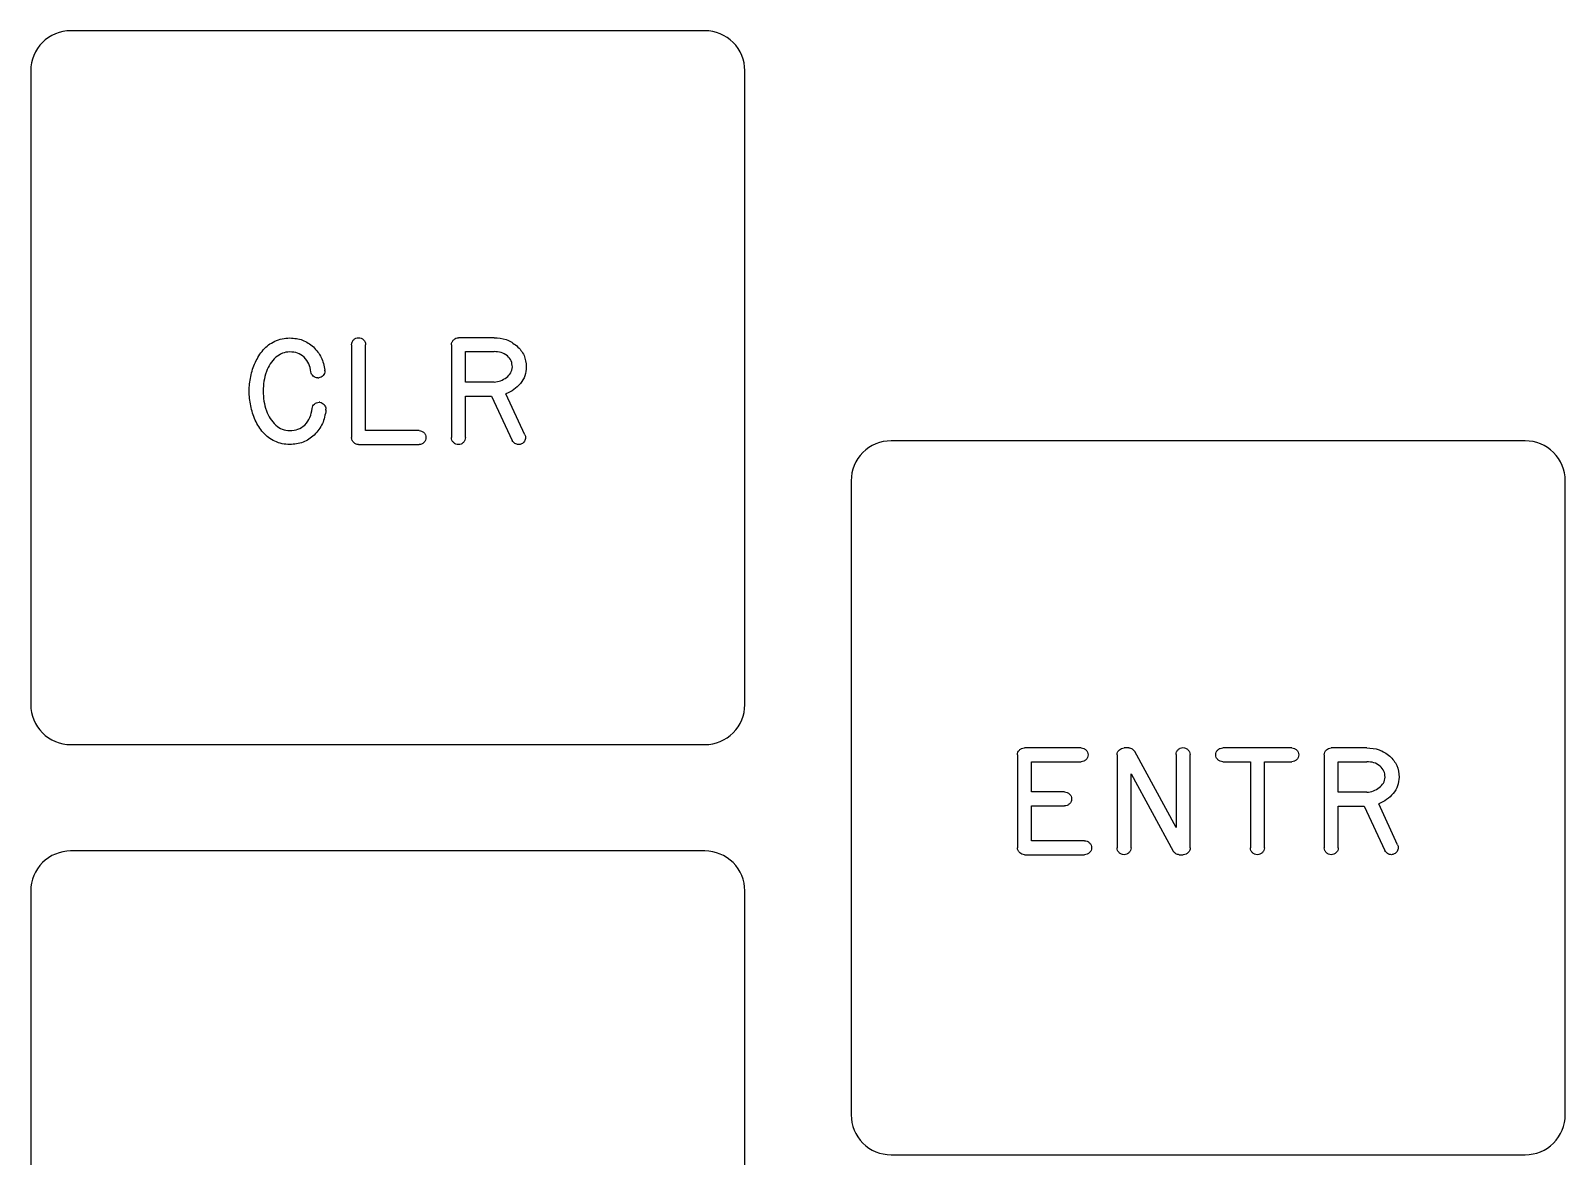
# Model space of a CAD drawing. Header units: millimetres. Extents: x -188 to -19, y -200 to -129.
# Drawn here: x -64.61 to -18.52, y -163.24 to -129.43 of the extents above; entities that cross this region are included whole.
import ezdxf

# ---------------------------------------------------------------- set-up
doc = ezdxf.new("R2010")
doc.units = ezdxf.units.MM
doc.layers.get('0').update_dxf_attribs({"linetype": 'CONTINUOUS'})

msp = doc.modelspace()

# ---------------------------------------------------------------- linework, layer by layer
for p, q in [((-50.694, -138.652), (-51.761, -138.652)), ((-54.969, -138.861), (-54.969, -141.652)), ((-54.551, -141.443), (-54.551, -138.861)), ((-51.971, -138.861), (-51.971, -141.652)), ((-51.552, -139.985), (-51.552, -139.071)), ((-51.552, -139.071), (-50.694, -139.071)), ((-55.774, -139.65), (-55.774, -139.625)), ((-55.983, -139.859), (-55.959, -139.859)), ((-50.694, -139.985), (-51.552, -139.985)), ((-51.552, -140.403), (-50.767, -140.403)), ((-51.552, -141.652), (-51.552, -140.403)), ((-50.767, -140.403), (-50.146, -141.739)), ((-49.766, -141.565), (-50.335, -140.333)), ((-55.924, -140.592), (-55.948, -140.592)), ((-55.739, -140.825), (-55.739, -140.801)), ((-52.946, -141.443), (-54.551, -141.443)), ((-54.76, -141.861), (-52.946, -141.861)), ((-33.064, -150.971), (-34.767, -150.971)), ((-31.635, -150.971), (-31.775, -150.971)), ((-30.209, -153.364), (-31.454, -151.079)), ((-26.739, -150.971), (-28.811, -150.971)), ((-24.487, -150.971), (-25.554, -150.971)), ((-34.976, -151.18), (-34.976, -153.971)), ((-34.557, -152.297), (-34.557, -151.39)), ((-34.557, -151.39), (-33.064, -151.39)), ((-31.984, -151.18), (-31.984, -153.971)), ((-30.212, -151.173), (-30.209, -153.364)), ((-29.787, -153.971), (-29.794, -151.173)), ((-28.811, -151.39), (-27.981, -151.39)), ((-27.981, -151.39), (-27.981, -153.971)), ((-27.562, -153.971), (-27.562, -151.39)), ((-27.562, -151.39), (-26.739, -151.39)), ((-25.764, -151.18), (-25.764, -153.971)), ((-25.345, -152.304), (-25.345, -151.39)), ((-25.345, -151.39), (-24.487, -151.39)), ((-31.566, -153.971), (-31.566, -151.749)), ((-31.566, -151.749), (-30.299, -154.072)), ((-33.56, -152.297), (-34.557, -152.297)), ((-24.487, -152.304), (-25.345, -152.304)), ((-34.557, -153.762), (-34.557, -152.715)), ((-34.557, -152.715), (-33.56, -152.715)), ((-25.345, -152.722), (-24.56, -152.722)), ((-25.345, -153.971), (-25.345, -152.722)), ((-24.56, -152.722), (-23.939, -154.058)), ((-23.559, -153.884), (-24.128, -152.652)), ((-32.96, -153.762), (-34.557, -153.762)), ((-34.767, -154.18), (-32.96, -154.18)), ((-30.115, -154.18), (-29.996, -154.18))]:
    msp.add_line(p, q)
for points in [[(-64.607, -130.63), (-64.607, -149.674, 0.414214), (-63.407, -150.874), (-44.363, -150.874, 0.414214), (-43.163, -149.674), (-43.163, -130.63, 0.414214), (-44.363, -129.43), (-63.407, -129.43, 0.414214)], [(-38.769, -163.193), (-19.725, -163.193, 0.414214), (-18.525, -161.993), (-18.525, -142.949, 0.414214), (-19.725, -141.749), (-38.769, -141.749, 0.414214), (-39.969, -142.949), (-39.969, -161.993, 0.414214)], [(-63.407, -175.512), (-44.363, -175.512, 0.414214), (-43.163, -174.312), (-43.163, -155.268, 0.414214), (-44.363, -154.068), (-63.407, -154.068, 0.414214), (-64.607, -155.268), (-64.607, -174.312, 0.414214)]]:
    msp.add_lwpolyline(points, format="xyb", close=True)
for points, knots in [([(-57.279, -138.758), (-57.204, -138.728), (-57.133, -138.699), (-56.981, -138.666), (-56.903, -138.663), (-56.824, -138.659)], [-0.04729101, -0.04729101, -0.04729101, -0.04729101, -0.02363724, -0.02363724, 0, 0, 0, 0]), ([(-56.824, -138.659), (-56.693, -138.669), (-56.562, -138.68), (-56.327, -138.769), (-56.225, -138.846), (-56.118, -138.928)], [-0.08061704, -0.08061704, -0.08061704, -0.08061704, -0.04031509, -0.04031509, 0, 0, 0, 0]), ([(-54.908, -138.713), (-54.887, -138.695), (-54.865, -138.677), (-54.816, -138.657), (-54.788, -138.655), (-54.76, -138.652)], [-0.01679058, -0.01679058, -0.01679058, -0.01679058, -0.00839522, -0.00839522, 0, 0, 0, 0]), ([(-54.76, -138.652), (-54.732, -138.655), (-54.704, -138.657), (-54.655, -138.677), (-54.634, -138.695), (-54.612, -138.713)], [-0.0168816, -0.0168816, -0.0168816, -0.0168816, -0.00844087, -0.00844087, 0, 0, 0, 0]), ([(-51.903, -138.711), (-51.882, -138.695), (-51.861, -138.679), (-51.814, -138.658), (-51.79, -138.655), (-51.761, -138.652)], [-0.01720147, -0.01720147, -0.01720147, -0.01720147, -0.00862591, -0.00862591, 0, 0, 0, 0]), ([(-50.694, -138.652), (-50.568, -138.661), (-50.441, -138.67), (-50.211, -138.751), (-50.113, -138.821), (-50.005, -138.898)], [-0.07920992, -0.07920992, -0.07920992, -0.07920992, -0.03962776, -0.03962776, 0, 0, 0, 0]), ([(-57.86, -139.39), (-57.827, -139.324), (-57.794, -139.258), (-57.716, -139.134), (-57.672, -139.079), (-57.625, -139.018)], [-0.04607917, -0.04607917, -0.04607917, -0.04607917, -0.02305228, -0.02305228, 0, 0, 0, 0]), ([(-57.625, -139.018), (-57.572, -138.964), (-57.523, -138.913), (-57.408, -138.827), (-57.344, -138.793), (-57.279, -138.758)], [-0.04378138, -0.04378138, -0.04378138, -0.04378138, -0.02188074, -0.02188074, 0, 0, 0, 0]), ([(-56.824, -139.078), (-56.904, -139.085), (-56.979, -139.092), (-57.119, -139.147), (-57.182, -139.193), (-57.244, -139.24)], [-0.04681975, -0.04681975, -0.04681975, -0.04681975, -0.02340442, -0.02340442, 0, 0, 0, 0]), ([(-56.395, -139.235), (-56.462, -139.185), (-56.522, -139.14), (-56.666, -139.089), (-56.745, -139.083), (-56.824, -139.078)], [-0.04766438, -0.04766438, -0.04766438, -0.04766438, -0.02381263, -0.02381263, 0, 0, 0, 0]), ([(-56.118, -138.928), (-56.024, -139.032), (-55.939, -139.128), (-55.825, -139.361), (-55.8, -139.493), (-55.774, -139.625)], [-0.08075086, -0.08075086, -0.08075086, -0.08075086, -0.04035348, -0.04035348, 0, 0, 0, 0]), ([(-54.969, -138.861), (-54.967, -138.833), (-54.964, -138.806), (-54.944, -138.756), (-54.926, -138.735), (-54.908, -138.713)], [-0.01688135, -0.01688135, -0.01688135, -0.01688135, -0.00844074, -0.00844074, 0, 0, 0, 0]), ([(-54.612, -138.713), (-54.594, -138.735), (-54.576, -138.756), (-54.556, -138.806), (-54.553, -138.833), (-54.551, -138.861)], [-0.01679062, -0.01679062, -0.01679062, -0.01679062, -0.00839524, -0.00839524, 0, 0, 0, 0]), ([(-51.971, -138.861), (-51.968, -138.832), (-51.965, -138.804), (-51.942, -138.754), (-51.923, -138.732), (-51.903, -138.711)], [-0.01745096, -0.01745096, -0.01745096, -0.01745096, -0.0087255, -0.0087255, 0, 0, 0, 0]), ([(-50.289, -139.2), (-50.357, -139.155), (-50.411, -139.119), (-50.547, -139.077), (-50.62, -139.074), (-50.694, -139.071)], [-0.04439367, -0.04439367, -0.04439367, -0.04439367, -0.022085, -0.022085, 0, 0, 0, 0]), ([(-50.005, -138.898), (-49.921, -138.989), (-49.84, -139.077), (-49.746, -139.288), (-49.735, -139.41), (-49.724, -139.531)], [-0.07319082, -0.07319082, -0.07319082, -0.07319082, -0.03659146, -0.03659146, 0, 0, 0, 0]), ([(-58.001, -139.819), (-57.984, -139.744), (-57.967, -139.672), (-57.92, -139.529), (-57.89, -139.459), (-57.86, -139.39)], [-0.04535824, -0.04535824, -0.04535824, -0.04535824, -0.02267627, -0.02267627, 0, 0, 0, 0]), ([(-57.244, -139.24), (-57.31, -139.306), (-57.367, -139.365), (-57.461, -139.509), (-57.495, -139.59), (-57.529, -139.671)], [-0.05266607, -0.05266607, -0.05266607, -0.05266607, -0.02629786, -0.02629786, 0, 0, 0, 0]), ([(-56.193, -139.674), (-56.206, -139.591), (-56.22, -139.509), (-56.286, -139.361), (-56.336, -139.303), (-56.395, -139.235)], [-0.05425208, -0.05425208, -0.05425208, -0.05425208, -0.02720147, -0.02720147, 0, 0, 0, 0]), ([(-50.319, -139.845), (-50.271, -139.803), (-50.223, -139.76), (-50.163, -139.656), (-50.154, -139.6), (-50.143, -139.531)], [-0.04181918, -0.04181918, -0.04181918, -0.04181918, -0.02100718, -0.02100718, 0, 0, 0, 0]), ([(-50.143, -139.531), (-50.149, -139.468), (-50.154, -139.404), (-50.203, -139.293), (-50.245, -139.247), (-50.289, -139.2)], [-0.03897885, -0.03897885, -0.03897885, -0.03897885, -0.01949141, -0.01949141, 0, 0, 0, 0]), ([(-49.724, -139.531), (-49.731, -139.622), (-49.738, -139.712), (-49.796, -139.878), (-49.847, -139.95), (-49.9, -140.026)], [-0.05573465, -0.05573465, -0.05573465, -0.05573465, -0.02787139, -0.02787139, 0, 0, 0, 0]), ([(-58.045, -140.257), (-58.043, -140.183), (-58.041, -140.11), (-58.027, -139.964), (-58.014, -139.891), (-58.001, -139.819)], [-0.04411745, -0.04411745, -0.04411745, -0.04411745, -0.02205854, -0.02205854, 0, 0, 0, 0]), ([(-57.529, -139.671), (-57.559, -139.771), (-57.587, -139.861), (-57.619, -140.057), (-57.623, -140.157), (-57.626, -140.257)], [-0.05997721, -0.05997721, -0.05997721, -0.05997721, -0.02996815, -0.02996815, 0, 0, 0, 0]), ([(-56.121, -139.807), (-56.139, -139.788), (-56.158, -139.769), (-56.181, -139.725), (-56.187, -139.7), (-56.193, -139.674)], [-0.01567318, -0.01567318, -0.01567318, -0.01567318, -0.00783657, -0.00783657, 0, 0, 0, 0]), ([(-55.983, -139.859), (-56.009, -139.857), (-56.034, -139.854), (-56.08, -139.837), (-56.101, -139.822), (-56.121, -139.807)], [-0.01530245, -0.01530245, -0.01530245, -0.01530245, -0.00765, -0.00765, 0, 0, 0, 0]), ([(-55.826, -139.787), (-55.845, -139.806), (-55.864, -139.824), (-55.908, -139.848), (-55.933, -139.853), (-55.959, -139.859)], [-0.0156732, -0.0156732, -0.0156732, -0.0156732, -0.00783658, -0.00783658, 0, 0, 0, 0]), ([(-55.774, -139.65), (-55.776, -139.676), (-55.779, -139.7), (-55.796, -139.746), (-55.811, -139.767), (-55.826, -139.787)], [-0.01530253, -0.01530253, -0.01530253, -0.01530253, -0.00765004, -0.00765004, 0, 0, 0, 0]), ([(-50.694, -139.985), (-50.622, -139.977), (-50.557, -139.971), (-50.432, -139.924), (-50.376, -139.884), (-50.319, -139.845)], [-0.04141614, -0.04141614, -0.04141614, -0.04141614, -0.02068662, -0.02068662, 0, 0, 0, 0]), ([(-49.9, -140.026), (-49.963, -140.092), (-50.025, -140.157), (-50.17, -140.259), (-50.252, -140.296), (-50.335, -140.333)], [-0.05419039, -0.05419039, -0.05419039, -0.05419039, -0.02709505, -0.02709505, 0, 0, 0, 0]), ([(-58.001, -140.696), (-58.014, -140.623), (-58.027, -140.551), (-58.041, -140.404), (-58.043, -140.331), (-58.045, -140.257)], [-0.04470769, -0.04470769, -0.04470769, -0.04470769, -0.02235437, -0.02235437, 0, 0, 0, 0]), ([(-57.626, -140.257), (-57.623, -140.357), (-57.619, -140.457), (-57.587, -140.654), (-57.56, -140.745), (-57.529, -140.846)], [-0.06329197, -0.06329197, -0.06329197, -0.06329197, -0.03167215, -0.03167215, 0, 0, 0, 0]), ([(-57.862, -141.127), (-57.891, -141.057), (-57.921, -140.987), (-57.967, -140.844), (-57.984, -140.771), (-58.001, -140.696)], [-0.04620101, -0.04620101, -0.04620101, -0.04620101, -0.02310219, -0.02310219, 0, 0, 0, 0]), ([(-57.529, -140.846), (-57.495, -140.927), (-57.461, -141.008), (-57.368, -141.153), (-57.311, -141.212), (-57.246, -141.279)], [-0.05579723, -0.05579723, -0.05579723, -0.05579723, -0.02793606, -0.02793606, 0, 0, 0, 0]), ([(-56.371, -141.274), (-56.306, -141.192), (-56.256, -141.128), (-56.185, -140.961), (-56.17, -140.869), (-56.154, -140.776)], [-0.05640377, -0.05640377, -0.05640377, -0.05640377, -0.02803614, -0.02803614, 0, 0, 0, 0]), ([(-56.154, -140.776), (-56.15, -140.751), (-56.145, -140.725), (-56.122, -140.681), (-56.104, -140.662), (-56.086, -140.644)], [-0.01559664, -0.01559664, -0.01559664, -0.01559664, -0.00779832, -0.00779832, 0, 0, 0, 0]), ([(-55.739, -140.825), (-55.765, -140.966), (-55.791, -141.106), (-55.906, -141.357), (-55.992, -141.46), (-56.09, -141.575)], [-0.09052052, -0.09052052, -0.09052052, -0.09052052, -0.04531239, -0.04531239, 0, 0, 0, 0]), ([(-56.086, -140.644), (-56.066, -140.629), (-56.045, -140.614), (-55.999, -140.596), (-55.974, -140.594), (-55.948, -140.592)], [-0.01565525, -0.01565525, -0.01565525, -0.01565525, -0.00782887, -0.00782887, 0, 0, 0, 0]), ([(-55.924, -140.592), (-55.898, -140.597), (-55.873, -140.603), (-55.829, -140.626), (-55.81, -140.645), (-55.791, -140.663)], [-0.01572595, -0.01572595, -0.01572595, -0.01572595, -0.007863, -0.007863, 0, 0, 0, 0]), ([(-55.791, -140.663), (-55.776, -140.684), (-55.761, -140.704), (-55.744, -140.75), (-55.741, -140.775), (-55.739, -140.801)], [-0.01565525, -0.01565525, -0.01565525, -0.01565525, -0.00782887, -0.00782887, 0, 0, 0, 0]), ([(-57.626, -141.5), (-57.674, -141.44), (-57.718, -141.384), (-57.797, -141.26), (-57.829, -141.193), (-57.862, -141.127)], [-0.04440502, -0.04440502, -0.04440502, -0.04440502, -0.02219369, -0.02219369, 0, 0, 0, 0]), ([(-57.246, -141.279), (-57.183, -141.326), (-57.121, -141.373), (-56.98, -141.428), (-56.904, -141.435), (-56.824, -141.443)], [-0.04806409, -0.04806409, -0.04806409, -0.04806409, -0.02403504, -0.02403504, 0, 0, 0, 0]), ([(-56.824, -141.443), (-56.74, -141.437), (-56.656, -141.431), (-56.504, -141.376), (-56.442, -141.328), (-56.371, -141.274)], [-0.05366439, -0.05366439, -0.05366439, -0.05366439, -0.02686931, -0.02686931, 0, 0, 0, 0]), ([(-52.946, -141.443), (-52.918, -141.445), (-52.891, -141.448), (-52.842, -141.469), (-52.821, -141.486), (-52.8, -141.504)], [-0.0165995, -0.0165995, -0.0165995, -0.0165995, -0.00829847, -0.00829847, 0, 0, 0, 0]), ([(-57.279, -141.762), (-57.344, -141.727), (-57.409, -141.693), (-57.524, -141.606), (-57.574, -141.555), (-57.626, -141.5)], [-0.04548359, -0.04548359, -0.04548359, -0.04548359, -0.02274954, -0.02274954, 0, 0, 0, 0]), ([(-56.824, -141.861), (-56.903, -141.858), (-56.981, -141.854), (-57.133, -141.821), (-57.204, -141.792), (-57.279, -141.762)], [-0.04887815, -0.04887815, -0.04887815, -0.04887815, -0.02444762, -0.02444762, 0, 0, 0, 0]), ([(-56.09, -141.575), (-56.201, -141.663), (-56.305, -141.745), (-56.55, -141.84), (-56.687, -141.851), (-56.824, -141.861)], [-0.08243313, -0.08243313, -0.08243313, -0.08243313, -0.04120234, -0.04120234, 0, 0, 0, 0]), ([(-54.901, -141.802), (-54.921, -141.781), (-54.941, -141.76), (-54.964, -141.71), (-54.967, -141.681), (-54.969, -141.652)], [-0.01740329, -0.01740329, -0.01740329, -0.01740329, -0.00870162, -0.00870162, 0, 0, 0, 0]), ([(-54.76, -141.861), (-54.789, -141.858), (-54.813, -141.855), (-54.86, -141.835), (-54.881, -141.818), (-54.901, -141.802)], [-0.0159731, -0.0159731, -0.0159731, -0.0159731, -0.00796318, -0.00796318, 0, 0, 0, 0]), ([(-52.8, -141.8), (-52.821, -141.818), (-52.842, -141.835), (-52.891, -141.856), (-52.918, -141.859), (-52.946, -141.861)], [-0.01697497, -0.01697497, -0.01697497, -0.01697497, -0.0084888, -0.0084888, 0, 0, 0, 0]), ([(-52.8, -141.504), (-52.781, -141.525), (-52.763, -141.547), (-52.742, -141.596), (-52.74, -141.624), (-52.737, -141.652)], [-0.01692878, -0.01692878, -0.01692878, -0.01692878, -0.0084644, -0.0084644, 0, 0, 0, 0]), ([(-52.737, -141.652), (-52.74, -141.68), (-52.742, -141.708), (-52.763, -141.757), (-52.781, -141.779), (-52.8, -141.8)], [-0.01689005, -0.01689005, -0.01689005, -0.01689005, -0.00844501, -0.00844501, 0, 0, 0, 0]), ([(-51.91, -141.8), (-51.928, -141.779), (-51.945, -141.757), (-51.966, -141.708), (-51.968, -141.68), (-51.971, -141.652)], [-0.0167906, -0.0167906, -0.0167906, -0.0167906, -0.00839523, -0.00839523, 0, 0, 0, 0]), ([(-51.761, -141.861), (-51.789, -141.859), (-51.817, -141.856), (-51.867, -141.836), (-51.888, -141.818), (-51.91, -141.8)], [-0.0168816, -0.0168816, -0.0168816, -0.0168816, -0.00844087, -0.00844087, 0, 0, 0, 0]), ([(-51.613, -141.8), (-51.635, -141.818), (-51.656, -141.836), (-51.706, -141.856), (-51.734, -141.859), (-51.761, -141.861)], [-0.01679069, -0.01679069, -0.01679069, -0.01679069, -0.00839528, -0.00839528, 0, 0, 0, 0]), ([(-51.552, -141.652), (-51.555, -141.68), (-51.557, -141.708), (-51.577, -141.757), (-51.595, -141.779), (-51.613, -141.8)], [-0.01688109, -0.01688109, -0.01688109, -0.01688109, -0.00844061, -0.00844061, 0, 0, 0, 0]), ([(-50.066, -141.828), (-50.083, -141.816), (-50.099, -141.804), (-50.126, -141.774), (-50.136, -141.757), (-50.146, -141.739)], [-0.01223749, -0.01223749, -0.01223749, -0.01223749, -0.00611872, -0.00611872, 0, 0, 0, 0]), ([(-49.954, -141.861), (-49.975, -141.86), (-49.994, -141.858), (-50.031, -141.847), (-50.049, -141.838), (-50.066, -141.828)], [-0.01192013, -0.01192013, -0.01192013, -0.01192013, -0.00595929, -0.00595929, 0, 0, 0, 0]), ([(-49.867, -141.84), (-49.881, -141.846), (-49.895, -141.852), (-49.924, -141.859), (-49.939, -141.86), (-49.954, -141.861)], [-0.009250322, -0.009250322, -0.009250322, -0.009250322, -0.004625468, -0.004625468, 0, 0, 0, 0]), ([(-49.78, -141.764), (-49.792, -141.78), (-49.803, -141.796), (-49.832, -141.822), (-49.85, -141.831), (-49.867, -141.84)], [-0.01195531, -0.01195531, -0.01195531, -0.01195531, -0.00597765, -0.00597765, 0, 0, 0, 0]), ([(-49.749, -141.652), (-49.75, -141.672), (-49.751, -141.691), (-49.762, -141.729), (-49.771, -141.746), (-49.78, -141.764)], [-0.01184522, -0.01184522, -0.01184522, -0.01184522, -0.00592228, -0.00592228, 0, 0, 0, 0]), ([(-49.766, -141.565), (-49.76, -141.58), (-49.756, -141.593), (-49.75, -141.622), (-49.749, -141.637), (-49.749, -141.652)], [-0.009024158, -0.009024158, -0.009024158, -0.009024158, -0.004506022, -0.004506022, 0, 0, 0, 0]), ([(-34.976, -151.18), (-34.973, -151.152), (-34.97, -151.128), (-34.949, -151.081), (-34.933, -151.06), (-34.917, -151.039)], [-0.01597302, -0.01597302, -0.01597302, -0.01597302, -0.00796313, -0.00796313, 0, 0, 0, 0]), ([(-34.917, -151.039), (-34.896, -151.019), (-34.875, -150.999), (-34.824, -150.977), (-34.796, -150.974), (-34.767, -150.971)], [-0.01740326, -0.01740326, -0.01740326, -0.01740326, -0.00870161, -0.00870161, 0, 0, 0, 0]), ([(-33.064, -150.971), (-33.036, -150.974), (-33.009, -150.976), (-32.961, -150.997), (-32.939, -151.014), (-32.918, -151.032)], [-0.0165994, -0.0165994, -0.0165994, -0.0165994, -0.00829842, -0.00829842, 0, 0, 0, 0]), ([(-32.918, -151.032), (-32.9, -151.053), (-32.881, -151.075), (-32.86, -151.124), (-32.858, -151.152), (-32.855, -151.18)], [-0.01692867, -0.01692867, -0.01692867, -0.01692867, -0.00846435, -0.00846435, 0, 0, 0, 0]), ([(-31.984, -151.18), (-31.981, -151.151), (-31.979, -151.123), (-31.956, -151.073), (-31.936, -151.051), (-31.916, -151.03)], [-0.0174512, -0.0174512, -0.0174512, -0.0174512, -0.00872562, -0.00872562, 0, 0, 0, 0]), ([(-31.916, -151.03), (-31.895, -151.014), (-31.874, -150.998), (-31.827, -150.977), (-31.804, -150.974), (-31.775, -150.971)], [-0.01720146, -0.01720146, -0.01720146, -0.01720146, -0.0086259, -0.0086259, 0, 0, 0, 0]), ([(-31.635, -150.971), (-31.616, -150.972), (-31.598, -150.974), (-31.562, -150.984), (-31.546, -150.993), (-31.529, -151.002)], [-0.01134949, -0.01134949, -0.01134949, -0.01134949, -0.00567314, -0.00567314, 0, 0, 0, 0]), ([(-31.529, -151.002), (-31.514, -151.013), (-31.499, -151.023), (-31.474, -151.049), (-31.465, -151.063), (-31.454, -151.079)], [-0.01160952, -0.01160952, -0.01160952, -0.01160952, -0.00581255, -0.00581255, 0, 0, 0, 0]), ([(-30.212, -151.173), (-30.21, -151.145), (-30.209, -151.118), (-30.189, -151.069), (-30.171, -151.048), (-30.153, -151.027)], [-0.01665194, -0.01665194, -0.01665194, -0.01665194, -0.00832378, -0.00832378, 0, 0, 0, 0]), ([(-30.153, -151.027), (-30.131, -151.009), (-30.11, -150.991), (-30.061, -150.97), (-30.033, -150.967), (-30.005, -150.964)], [-0.01719499, -0.01719499, -0.01719499, -0.01719499, -0.00859847, -0.00859847, 0, 0, 0, 0]), ([(-30.005, -150.964), (-29.977, -150.967), (-29.95, -150.969), (-29.901, -150.99), (-29.879, -151.007), (-29.858, -151.025)], [-0.0166219, -0.0166219, -0.0166219, -0.0166219, -0.00831088, -0.00831088, 0, 0, 0, 0]), ([(-29.858, -151.025), (-29.84, -151.047), (-29.822, -151.068), (-29.801, -151.118), (-29.797, -151.145), (-29.794, -151.173)], [-0.01685158, -0.01685158, -0.01685158, -0.01685158, -0.00842571, -0.00842571, 0, 0, 0, 0]), ([(-29.02, -151.18), (-29.018, -151.152), (-29.015, -151.125), (-28.995, -151.075), (-28.977, -151.054), (-28.959, -151.032)], [-0.01688158, -0.01688158, -0.01688158, -0.01688158, -0.00844086, -0.00844086, 0, 0, 0, 0]), ([(-28.959, -151.032), (-28.938, -151.014), (-28.916, -150.996), (-28.867, -150.976), (-28.839, -150.974), (-28.811, -150.971)], [-0.0167906, -0.0167906, -0.0167906, -0.0167906, -0.00839523, -0.00839523, 0, 0, 0, 0]), ([(-26.739, -150.971), (-26.711, -150.974), (-26.684, -150.976), (-26.635, -150.997), (-26.614, -151.014), (-26.593, -151.032)], [-0.01659949, -0.01659949, -0.01659949, -0.01659949, -0.00829846, -0.00829846, 0, 0, 0, 0]), ([(-26.593, -151.032), (-26.574, -151.053), (-26.556, -151.075), (-26.535, -151.124), (-26.532, -151.152), (-26.53, -151.18)], [-0.01692855, -0.01692855, -0.01692855, -0.01692855, -0.00846429, -0.00846429, 0, 0, 0, 0]), ([(-25.764, -151.18), (-25.761, -151.151), (-25.758, -151.123), (-25.735, -151.073), (-25.716, -151.051), (-25.696, -151.03)], [-0.0174512, -0.0174512, -0.0174512, -0.0174512, -0.00872562, -0.00872562, 0, 0, 0, 0]), ([(-25.696, -151.03), (-25.675, -151.014), (-25.654, -150.998), (-25.607, -150.977), (-25.583, -150.974), (-25.554, -150.971)], [-0.01720157, -0.01720157, -0.01720157, -0.01720157, -0.00862596, -0.00862596, 0, 0, 0, 0]), ([(-24.487, -150.971), (-24.36, -150.98), (-24.234, -150.989), (-24.004, -151.07), (-23.905, -151.14), (-23.798, -151.217)], [-0.07920991, -0.07920991, -0.07920991, -0.07920991, -0.03962776, -0.03962776, 0, 0, 0, 0]), ([(-32.918, -151.329), (-32.939, -151.346), (-32.961, -151.364), (-33.009, -151.384), (-33.036, -151.387), (-33.064, -151.39)], [-0.01697463, -0.01697463, -0.01697463, -0.01697463, -0.00848863, -0.00848863, 0, 0, 0, 0]), ([(-32.855, -151.18), (-32.858, -151.208), (-32.86, -151.236), (-32.881, -151.286), (-32.9, -151.307), (-32.918, -151.329)], [-0.01688998, -0.01688998, -0.01688998, -0.01688998, -0.00844498, -0.00844498, 0, 0, 0, 0]), ([(-28.959, -151.329), (-28.977, -151.307), (-28.995, -151.285), (-29.015, -151.236), (-29.018, -151.208), (-29.02, -151.18)], [-0.0167906, -0.0167906, -0.0167906, -0.0167906, -0.00839523, -0.00839523, 0, 0, 0, 0]), ([(-28.811, -151.39), (-28.839, -151.387), (-28.867, -151.385), (-28.916, -151.364), (-28.938, -151.347), (-28.959, -151.329)], [-0.0168816, -0.0168816, -0.0168816, -0.0168816, -0.00844087, -0.00844087, 0, 0, 0, 0]), ([(-26.593, -151.329), (-26.614, -151.346), (-26.635, -151.364), (-26.684, -151.384), (-26.711, -151.387), (-26.739, -151.39)], [-0.01697489, -0.01697489, -0.01697489, -0.01697489, -0.00848876, -0.00848876, 0, 0, 0, 0]), ([(-26.53, -151.18), (-26.532, -151.208), (-26.535, -151.236), (-26.556, -151.286), (-26.574, -151.307), (-26.593, -151.329)], [-0.01688998, -0.01688998, -0.01688998, -0.01688998, -0.00844498, -0.00844498, 0, 0, 0, 0]), ([(-24.082, -151.519), (-24.15, -151.474), (-24.204, -151.438), (-24.34, -151.396), (-24.413, -151.393), (-24.487, -151.39)], [-0.04439367, -0.04439367, -0.04439367, -0.04439367, -0.022085, -0.022085, 0, 0, 0, 0]), ([(-23.936, -151.85), (-23.942, -151.787), (-23.947, -151.723), (-23.996, -151.612), (-24.038, -151.566), (-24.082, -151.519)], [-0.03897903, -0.03897903, -0.03897903, -0.03897903, -0.0194915, -0.0194915, 0, 0, 0, 0]), ([(-23.798, -151.217), (-23.713, -151.308), (-23.632, -151.396), (-23.539, -151.607), (-23.528, -151.729), (-23.517, -151.85)], [-0.07319095, -0.07319095, -0.07319095, -0.07319095, -0.03659152, -0.03659152, 0, 0, 0, 0]), ([(-24.112, -152.164), (-24.064, -152.122), (-24.016, -152.079), (-23.956, -151.975), (-23.947, -151.919), (-23.936, -151.85)], [-0.04181922, -0.04181922, -0.04181922, -0.04181922, -0.02100721, -0.02100721, 0, 0, 0, 0]), ([(-23.517, -151.85), (-23.524, -151.941), (-23.531, -152.031), (-23.589, -152.197), (-23.64, -152.269), (-23.693, -152.345)], [-0.05573465, -0.05573465, -0.05573465, -0.05573465, -0.02787139, -0.02787139, 0, 0, 0, 0]), ([(-33.56, -152.297), (-33.532, -152.299), (-33.505, -152.302), (-33.456, -152.322), (-33.435, -152.34), (-33.413, -152.358)], [-0.01659934, -0.01659934, -0.01659934, -0.01659934, -0.00829839, -0.00829839, 0, 0, 0, 0]), ([(-33.413, -152.358), (-33.395, -152.379), (-33.377, -152.4), (-33.356, -152.45), (-33.353, -152.478), (-33.35, -152.506)], [-0.01692859, -0.01692859, -0.01692859, -0.01692859, -0.00846431, -0.00846431, 0, 0, 0, 0]), ([(-33.35, -152.506), (-33.353, -152.534), (-33.356, -152.562), (-33.377, -152.611), (-33.395, -152.633), (-33.413, -152.654)], [-0.01689008, -0.01689008, -0.01689008, -0.01689008, -0.00844503, -0.00844503, 0, 0, 0, 0]), ([(-24.487, -152.304), (-24.414, -152.296), (-24.35, -152.29), (-24.225, -152.243), (-24.168, -152.203), (-24.112, -152.164)], [-0.04141624, -0.04141624, -0.04141624, -0.04141624, -0.02068667, -0.02068667, 0, 0, 0, 0]), ([(-23.693, -152.345), (-23.756, -152.411), (-23.818, -152.476), (-23.963, -152.578), (-24.045, -152.615), (-24.128, -152.652)], [-0.05419015, -0.05419015, -0.05419015, -0.05419015, -0.02709493, -0.02709493, 0, 0, 0, 0]), ([(-33.413, -152.654), (-33.435, -152.672), (-33.456, -152.689), (-33.505, -152.71), (-33.532, -152.712), (-33.56, -152.715)], [-0.01697457, -0.01697457, -0.01697457, -0.01697457, -0.00848859, -0.00848859, 0, 0, 0, 0]), ([(-32.96, -153.762), (-32.932, -153.764), (-32.905, -153.767), (-32.856, -153.788), (-32.835, -153.805), (-32.813, -153.823)], [-0.01659944, -0.01659944, -0.01659944, -0.01659944, -0.00829844, -0.00829844, 0, 0, 0, 0]), ([(-32.813, -153.823), (-32.795, -153.844), (-32.777, -153.866), (-32.756, -153.915), (-32.753, -153.943), (-32.75, -153.971)], [-0.0169284, -0.0169284, -0.0169284, -0.0169284, -0.00846421, -0.00846421, 0, 0, 0, 0]), ([(-23.559, -153.884), (-23.553, -153.899), (-23.548, -153.912), (-23.543, -153.941), (-23.542, -153.956), (-23.542, -153.971)], [-0.009024108, -0.009024108, -0.009024108, -0.009024108, -0.004505996, -0.004505996, 0, 0, 0, 0]), ([(-34.908, -154.121), (-34.928, -154.1), (-34.948, -154.079), (-34.97, -154.029), (-34.973, -154), (-34.976, -153.971)], [-0.01740325, -0.01740325, -0.01740325, -0.01740325, -0.00870161, -0.00870161, 0, 0, 0, 0]), ([(-34.767, -154.18), (-34.795, -154.177), (-34.819, -154.174), (-34.866, -154.154), (-34.887, -154.137), (-34.908, -154.121)], [-0.01597307, -0.01597307, -0.01597307, -0.01597307, -0.00796316, -0.00796316, 0, 0, 0, 0]), ([(-32.813, -154.119), (-32.835, -154.137), (-32.856, -154.154), (-32.905, -154.175), (-32.932, -154.178), (-32.96, -154.18)], [-0.0169747, -0.0169747, -0.0169747, -0.0169747, -0.00848866, -0.00848866, 0, 0, 0, 0]), ([(-32.75, -153.971), (-32.753, -153.999), (-32.756, -154.027), (-32.777, -154.076), (-32.795, -154.098), (-32.813, -154.119)], [-0.01689003, -0.01689003, -0.01689003, -0.01689003, -0.008445, -0.008445, 0, 0, 0, 0]), ([(-31.923, -154.119), (-31.941, -154.098), (-31.959, -154.076), (-31.979, -154.027), (-31.982, -153.999), (-31.984, -153.971)], [-0.0167906, -0.0167906, -0.0167906, -0.0167906, -0.00839523, -0.00839523, 0, 0, 0, 0]), ([(-31.775, -154.18), (-31.803, -154.178), (-31.831, -154.175), (-31.88, -154.155), (-31.902, -154.137), (-31.923, -154.119)], [-0.01688129, -0.01688129, -0.01688129, -0.01688129, -0.00844071, -0.00844071, 0, 0, 0, 0]), ([(-31.627, -154.119), (-31.648, -154.137), (-31.67, -154.155), (-31.719, -154.175), (-31.747, -154.178), (-31.775, -154.18)], [-0.01679069, -0.01679069, -0.01679069, -0.01679069, -0.00839528, -0.00839528, 0, 0, 0, 0]), ([(-31.566, -153.971), (-31.568, -153.999), (-31.571, -154.027), (-31.591, -154.076), (-31.609, -154.098), (-31.627, -154.119)], [-0.01688156, -0.01688156, -0.01688156, -0.01688156, -0.00844085, -0.00844085, 0, 0, 0, 0]), ([(-30.221, -154.151), (-30.237, -154.14), (-30.252, -154.13), (-30.279, -154.104), (-30.289, -154.088), (-30.299, -154.072)], [-0.0115509, -0.0115509, -0.0115509, -0.0115509, -0.00577612, -0.00577612, 0, 0, 0, 0]), ([(-30.115, -154.18), (-30.134, -154.179), (-30.152, -154.178), (-30.187, -154.168), (-30.204, -154.159), (-30.221, -154.151)], [-0.01127528, -0.01127528, -0.01127528, -0.01127528, -0.00563672, -0.00563672, 0, 0, 0, 0]), ([(-29.848, -154.112), (-29.869, -154.132), (-29.89, -154.151), (-29.939, -154.174), (-29.967, -154.177), (-29.996, -154.18)], [-0.01762006, -0.01762006, -0.01762006, -0.01762006, -0.00881157, -0.00881157, 0, 0, 0, 0]), ([(-29.787, -153.971), (-29.79, -154), (-29.793, -154.024), (-29.814, -154.071), (-29.831, -154.091), (-29.848, -154.112)], [-0.01607659, -0.01607659, -0.01607659, -0.01607659, -0.00801182, -0.00801182, 0, 0, 0, 0]), ([(-27.92, -154.119), (-27.938, -154.098), (-27.956, -154.076), (-27.976, -154.027), (-27.978, -153.999), (-27.981, -153.971)], [-0.01679069, -0.01679069, -0.01679069, -0.01679069, -0.00839528, -0.00839528, 0, 0, 0, 0]), ([(-27.773, -154.18), (-27.801, -154.178), (-27.829, -154.175), (-27.877, -154.155), (-27.899, -154.137), (-27.92, -154.119)], [-0.01662193, -0.01662193, -0.01662193, -0.01662193, -0.0083109, -0.0083109, 0, 0, 0, 0]), ([(-27.625, -154.119), (-27.647, -154.137), (-27.668, -154.155), (-27.718, -154.175), (-27.745, -154.178), (-27.773, -154.18)], [-0.01697699, -0.01697699, -0.01697699, -0.01697699, -0.00848888, -0.00848888, 0, 0, 0, 0]), ([(-27.562, -153.971), (-27.565, -153.999), (-27.568, -154.027), (-27.589, -154.076), (-27.607, -154.098), (-27.625, -154.119)], [-0.01689008, -0.01689008, -0.01689008, -0.01689008, -0.00844503, -0.00844503, 0, 0, 0, 0]), ([(-25.703, -154.119), (-25.721, -154.098), (-25.738, -154.076), (-25.759, -154.027), (-25.761, -153.999), (-25.764, -153.971)], [-0.01679069, -0.01679069, -0.01679069, -0.01679069, -0.00839528, -0.00839528, 0, 0, 0, 0]), ([(-25.554, -154.18), (-25.582, -154.178), (-25.61, -154.175), (-25.659, -154.155), (-25.681, -154.137), (-25.703, -154.119)], [-0.01688152, -0.01688152, -0.01688152, -0.01688152, -0.00844083, -0.00844083, 0, 0, 0, 0]), ([(-25.406, -154.119), (-25.428, -154.137), (-25.449, -154.155), (-25.499, -154.175), (-25.526, -154.178), (-25.554, -154.18)], [-0.01679069, -0.01679069, -0.01679069, -0.01679069, -0.00839528, -0.00839528, 0, 0, 0, 0]), ([(-25.345, -153.971), (-25.348, -153.999), (-25.35, -154.027), (-25.37, -154.076), (-25.388, -154.098), (-25.406, -154.119)], [-0.01688163, -0.01688163, -0.01688163, -0.01688163, -0.00844088, -0.00844088, 0, 0, 0, 0]), ([(-23.859, -154.147), (-23.875, -154.135), (-23.892, -154.123), (-23.919, -154.093), (-23.929, -154.076), (-23.939, -154.058)], [-0.01223744, -0.01223744, -0.01223744, -0.01223744, -0.0061187, -0.0061187, 0, 0, 0, 0]), ([(-23.747, -154.18), (-23.768, -154.179), (-23.787, -154.177), (-23.824, -154.166), (-23.842, -154.157), (-23.859, -154.147)], [-0.01192013, -0.01192013, -0.01192013, -0.01192013, -0.00595929, -0.00595929, 0, 0, 0, 0]), ([(-23.66, -154.159), (-23.674, -154.165), (-23.688, -154.171), (-23.717, -154.178), (-23.732, -154.179), (-23.747, -154.18)], [-0.00925067, -0.00925067, -0.00925067, -0.00925067, -0.004625644, -0.004625644, 0, 0, 0, 0]), ([(-23.573, -154.083), (-23.584, -154.099), (-23.596, -154.115), (-23.625, -154.141), (-23.643, -154.15), (-23.66, -154.159)], [-0.01195539, -0.01195539, -0.01195539, -0.01195539, -0.0059777, -0.0059777, 0, 0, 0, 0]), ([(-23.542, -153.971), (-23.543, -153.991), (-23.544, -154.01), (-23.555, -154.048), (-23.564, -154.065), (-23.573, -154.083)], [-0.01184522, -0.01184522, -0.01184522, -0.01184522, -0.00592228, -0.00592228, 0, 0, 0, 0])]:
    msp.add_open_spline(points, degree=3, knots=knots)

doc.saveas('drawing.dxf')
